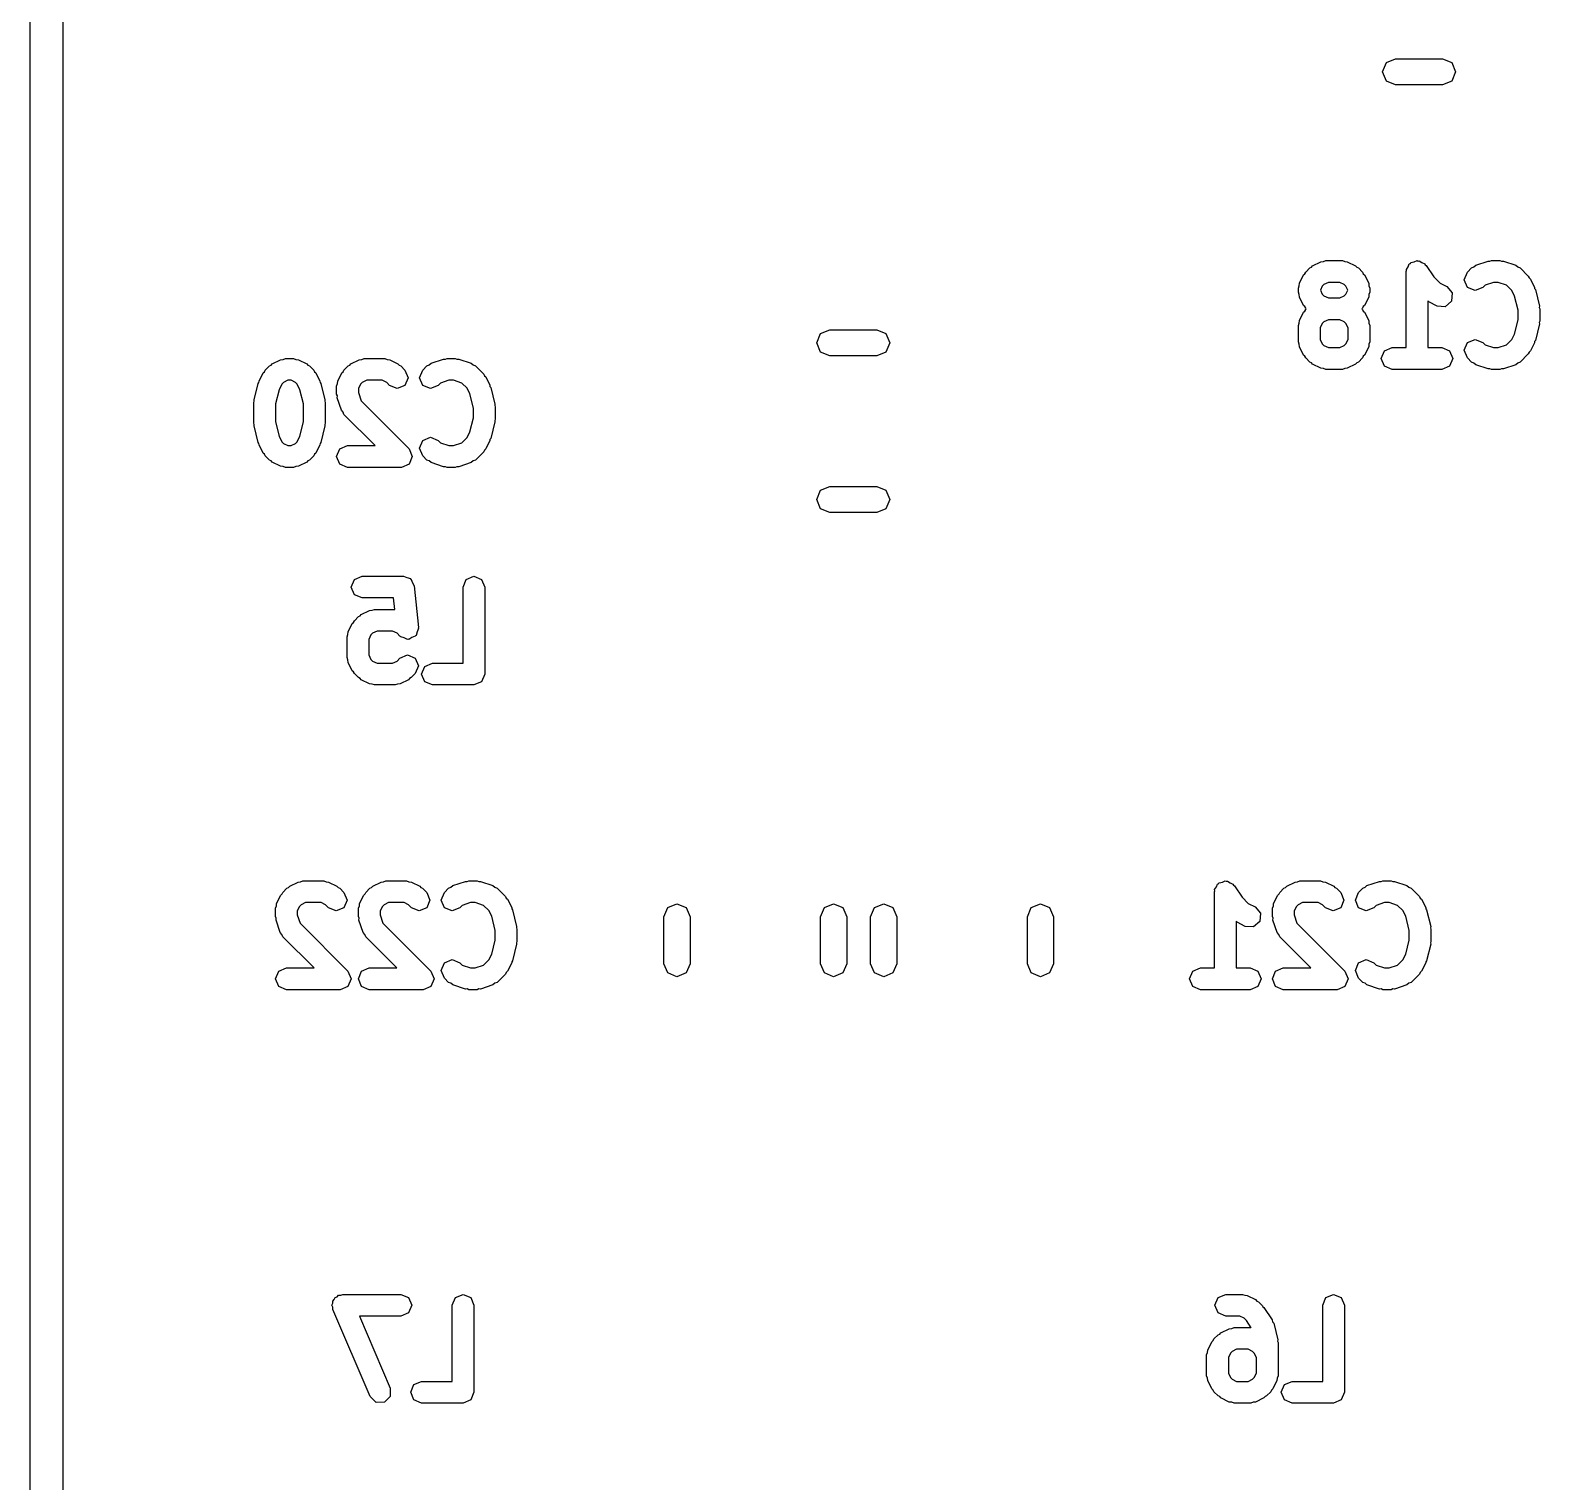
# Model space of a CAD drawing. Extents: x 88 to 118.1, y -74.2 to -40.6.
# Drawn here: x 87.97 to 94.9, y -57.19 to -50.52 of the extents above; entities that cross this region are included whole.
import ezdxf

# ---------------------------------------------------------------- set-up
doc = ezdxf.new("R2010")
doc.units = 0
doc.layers.add('BLACK', color=7, linetype='CONTINUOUS')

msp = doc.modelspace()

# ---------------------------------------------------------------- linework, layer by layer
at = {"layer": 'BLACK', "linetype": 'CONTINUOUS'}
for p, q in [((87.968, -72.1172), (87.968, -46.1172)), ((88.118, -46.164038), (88.118, -72.070361)), ((94.182164, -50.71), (94.199738, -50.667574)), ((94.199738, -50.667574), (94.242164, -50.65)), ((94.242164, -50.65), (94.457836, -50.65)), ((94.457836, -50.65), (94.500262, -50.667574)), ((94.500262, -50.667574), (94.517836, -50.71)), ((94.199738, -50.752426), (94.182164, -50.71)), ((94.242164, -50.77), (94.199738, -50.752426)), ((94.457836, -50.77), (94.242164, -50.77)), ((94.500262, -50.752426), (94.457836, -50.77)), ((94.517836, -50.71), (94.500262, -50.752426)), ((93.847978, -51.610939), (93.85558, -51.60779)), ((93.85558, -51.60779), (93.860972, -51.601574)), ((93.860972, -51.601574), (93.899067, -51.582526)), ((93.899067, -51.582526), (93.910675, -51.5817)), ((93.910675, -51.5817), (93.921428, -51.577247)), ((93.921428, -51.577247), (93.997619, -51.577247)), ((93.997619, -51.577247), (94.008371, -51.5817)), ((94.008371, -51.5817), (94.01998, -51.582526)), ((94.01998, -51.582526), (94.058075, -51.601574)), ((94.058075, -51.601574), (94.063466, -51.60779)), ((94.063466, -51.60779), (94.071069, -51.61094)), ((94.291446, -51.617442), (94.299547, -51.605344)), ((94.299547, -51.605344), (94.30512, -51.591892)), ((94.30512, -51.591892), (94.309875, -51.589922)), ((94.309875, -51.589922), (94.31274, -51.585645)), ((94.31274, -51.585645), (94.327022, -51.582819)), ((94.327022, -51.582819), (94.340475, -51.577247)), ((94.340475, -51.577247), (94.34523, -51.579216)), ((94.34523, -51.579216), (94.35028, -51.578218)), ((94.35028, -51.578218), (94.362377, -51.586319)), ((94.362377, -51.586319), (94.37583, -51.591892)), ((94.37583, -51.591892), (94.377799, -51.596647)), ((94.377799, -51.596647), (94.382077, -51.599512)), ((94.382077, -51.599512), (94.417426, -51.652535)), ((94.590835, -51.610939), (94.601586, -51.606486)), ((94.601586, -51.606486), (94.610378, -51.598861)), ((94.610378, -51.598861), (94.66752, -51.579813)), ((94.66752, -51.579813), (94.675728, -51.580396)), ((94.675728, -51.580396), (94.683332, -51.577247)), ((94.683332, -51.577247), (94.721428, -51.577247)), ((94.721428, -51.577247), (94.729031, -51.580396)), ((94.729031, -51.580396), (94.73724, -51.579813)), ((94.73724, -51.579813), (94.794383, -51.598861)), ((94.794383, -51.598861), (94.803174, -51.606486)), ((94.803174, -51.606486), (94.813926, -51.61094)), ((93.800516, -51.681078), (93.819563, -51.642982)), ((93.819563, -51.642982), (93.825781, -51.637588)), ((93.825781, -51.637588), (93.828931, -51.629986)), ((93.828931, -51.629986), (93.847978, -51.610939)), ((93.933231, -51.677247), (93.912949, -51.687388)), ((93.985816, -51.677247), (93.933231, -51.677247)), ((94.006096, -51.687387), (93.985816, -51.677247)), ((94.071069, -51.61094), (94.090117, -51.629987)), ((94.090117, -51.629987), (94.093266, -51.63759)), ((94.093266, -51.63759), (94.099482, -51.642981)), ((94.099482, -51.642981), (94.118531, -51.681078)), ((94.290475, -51.627247), (94.292444, -51.622491)), ((94.290475, -51.977247), (94.290475, -51.627247)), ((94.292444, -51.622491), (94.291446, -51.617442)), ((94.417426, -51.652535), (94.446284, -51.681393)), ((94.557142, -51.665341), (94.571788, -51.629986)), ((94.571786, -51.700696), (94.557142, -51.665341)), ((94.571788, -51.629986), (94.590835, -51.610939)), ((94.691446, -51.677247), (94.653197, -51.689997)), ((94.713314, -51.677247), (94.691446, -51.677247)), ((94.751562, -51.689996), (94.713314, -51.677247)), ((94.813926, -51.61094), (94.852021, -51.649034)), ((94.852021, -51.649034), (94.85517, -51.656637)), ((94.85517, -51.656637), (94.861388, -51.66203)), ((94.861388, -51.66203), (94.880434, -51.700125)), ((93.795238, -51.703438), (93.799691, -51.692686)), ((93.795238, -51.722485), (93.795238, -51.703438)), ((93.799691, -51.733235), (93.795238, -51.722485)), ((93.799691, -51.692686), (93.800516, -51.681078)), ((93.800516, -51.744845), (93.799691, -51.733235)), ((93.819563, -51.78294), (93.800516, -51.744845)), ((93.905379, -51.694958), (93.896377, -51.712961)), ((93.896377, -51.712961), (93.905377, -51.730962)), ((93.905377, -51.730962), (93.91295, -51.738535)), ((93.912949, -51.687388), (93.905379, -51.694958)), ((93.91295, -51.738535), (93.933231, -51.748676)), ((93.985816, -51.748676), (94.006096, -51.738535)), ((94.013668, -51.69496), (94.006096, -51.687387)), ((94.006096, -51.738535), (94.013667, -51.730963)), ((94.013667, -51.730963), (94.022669, -51.712961)), ((94.022669, -51.712961), (94.013668, -51.69496)), ((94.11853, -51.744846), (94.099482, -51.782941)), ((94.119355, -51.733237), (94.11853, -51.744846)), ((94.118531, -51.681078), (94.119355, -51.692687)), ((94.119355, -51.692687), (94.123809, -51.703438)), ((94.123809, -51.722485), (94.119355, -51.733237)), ((94.123809, -51.703438), (94.123809, -51.722485)), ((94.446284, -51.681393), (94.477122, -51.696812)), ((94.477122, -51.696812), (94.502195, -51.725722)), ((94.502195, -51.725722), (94.499482, -51.763894)), ((94.607141, -51.715342), (94.571786, -51.700696)), ((94.642496, -51.700698), (94.607141, -51.715342)), ((94.653197, -51.689997), (94.642496, -51.700698)), ((94.775572, -51.714007), (94.751562, -51.689996)), ((94.788537, -51.739937), (94.775572, -51.714007)), ((94.804761, -51.804831), (94.788537, -51.739937)), ((94.880434, -51.700125), (94.880836, -51.705791)), ((94.880836, -51.705791), (94.88422, -51.710358)), ((94.88422, -51.710358), (94.903268, -51.786549)), ((93.800516, -51.852506), (93.819563, -51.814411)), ((93.82578, -51.788332), (93.819563, -51.78294)), ((93.819563, -51.814411), (93.82578, -51.809018)), ((93.82893, -51.795935), (93.82578, -51.788332)), ((93.82578, -51.809018), (93.82893, -51.801416)), ((93.83167, -51.798675), (93.82893, -51.795935)), ((93.82893, -51.801416), (93.83167, -51.798675)), ((93.933231, -51.748676), (93.985816, -51.748676)), ((94.090117, -51.795935), (94.087376, -51.798675)), ((94.087376, -51.798675), (94.090117, -51.801416)), ((94.093265, -51.788332), (94.090117, -51.795935)), ((94.090117, -51.801416), (94.093265, -51.809018)), ((94.099482, -51.782941), (94.093265, -51.788332)), ((94.093265, -51.809018), (94.099482, -51.81441)), ((94.099482, -51.81441), (94.11853, -51.852505)), ((94.394305, -51.767206), (94.390475, -51.762789)), ((94.390475, -51.762789), (94.390475, -51.977247)), ((94.4324, -51.786254), (94.394305, -51.767206)), ((94.470572, -51.788967), (94.4324, -51.786254)), ((94.499482, -51.763894), (94.470572, -51.788967)), ((94.804761, -51.849663), (94.804761, -51.804831)), ((94.903268, -51.786549), (94.902334, -51.792819)), ((94.902334, -51.792819), (94.904761, -51.798676)), ((94.904761, -51.798676), (94.904761, -51.855819)), ((93.795238, -51.874866), (93.799691, -51.864115)), ((93.795238, -51.951057), (93.795238, -51.874866)), ((93.799691, -51.864115), (93.800516, -51.852506)), ((93.905377, -51.866388), (93.895238, -51.886669)), ((93.895238, -51.886669), (93.895238, -51.939253)), ((93.912948, -51.858817), (93.905377, -51.866388)), ((93.933232, -51.848676), (93.912948, -51.858817)), ((93.985816, -51.848676), (93.933232, -51.848676)), ((94.006095, -51.858815), (93.985816, -51.848676)), ((94.013667, -51.866387), (94.006095, -51.858815)), ((94.023809, -51.886669), (94.013667, -51.866387)), ((94.023809, -51.939253), (94.023809, -51.886669)), ((94.11853, -51.852505), (94.119355, -51.864113)), ((94.119355, -51.864113), (94.123809, -51.874866)), ((94.123809, -51.874866), (94.123809, -51.951057)), ((94.788537, -51.914556), (94.804761, -51.849663)), ((94.903268, -51.867946), (94.88422, -51.944136)), ((94.904761, -51.855819), (94.902334, -51.861675)), ((94.902334, -51.861675), (94.903268, -51.867946)), ((91.582164, -51.955), (91.599738, -51.912574)), ((91.599738, -51.997426), (91.582164, -51.955)), ((91.599738, -51.912574), (91.642164, -51.895)), ((91.642164, -51.895), (91.857836, -51.895)), ((91.857836, -51.895), (91.900262, -51.912574)), ((91.900262, -51.912574), (91.917836, -51.955)), ((91.917836, -51.955), (91.900262, -51.997426)), ((93.799691, -51.961807), (93.795238, -51.951057)), ((93.895238, -51.939253), (93.905377, -51.959534)), ((94.013667, -51.959535), (94.023809, -51.939253)), ((94.123809, -51.951057), (94.119355, -51.961809)), ((94.557142, -51.989152), (94.571787, -51.953797)), ((94.571787, -51.953797), (94.607142, -51.939152)), ((94.607142, -51.939152), (94.642497, -51.953797)), ((94.642497, -51.953797), (94.653198, -51.964498)), ((94.75156, -51.964498), (94.775572, -51.940486)), ((94.775572, -51.940486), (94.788537, -51.914556)), ((94.880434, -51.954369), (94.861388, -51.992464)), ((94.880836, -51.948702), (94.880434, -51.954369)), ((94.88422, -51.944136), (94.880836, -51.948702)), ((91.642164, -52.015), (91.599738, -51.997426)), ((91.857836, -52.015), (91.642164, -52.015)), ((91.900262, -51.997426), (91.857836, -52.015)), ((93.800516, -51.973417), (93.799691, -51.961807)), ((93.819563, -52.011512), (93.800516, -51.973417)), ((93.82578, -52.016904), (93.819563, -52.011512)), ((93.82893, -52.024507), (93.82578, -52.016904)), ((93.847978, -52.043555), (93.82893, -52.024507)), ((93.905377, -51.959534), (93.912948, -51.967105)), ((93.912948, -51.967105), (93.933232, -51.977247)), ((93.933232, -51.977247), (93.985816, -51.977247)), ((93.985816, -51.977247), (94.006095, -51.967107)), ((94.006095, -51.967107), (94.013667, -51.959535)), ((94.090117, -52.024507), (94.07107, -52.043554)), ((94.093265, -52.016904), (94.090117, -52.024507)), ((94.099482, -52.011513), (94.093265, -52.016904)), ((94.11853, -51.973418), (94.099482, -52.011513)), ((94.119355, -51.961809), (94.11853, -51.973418)), ((94.17619, -52.027247), (94.190835, -51.991892)), ((94.190835, -51.991892), (94.22619, -51.977247)), ((94.22619, -51.977247), (94.290475, -51.977247)), ((94.390475, -51.977247), (94.454761, -51.977247)), ((94.454761, -51.977247), (94.490116, -51.991892)), ((94.490116, -51.991892), (94.504761, -52.027247)), ((94.571787, -52.024507), (94.557142, -51.989152)), ((94.590835, -52.043555), (94.571787, -52.024507)), ((94.653198, -51.964498), (94.691445, -51.977247)), ((94.691445, -51.977247), (94.713315, -51.977247)), ((94.713315, -51.977247), (94.75156, -51.964498)), ((94.852022, -52.005459), (94.813927, -52.043555)), ((94.85517, -51.997856), (94.852022, -52.005459)), ((94.861388, -51.992464), (94.85517, -51.997856)), ((89.019564, -52.131077), (89.038612, -52.092981)), ((89.038612, -52.092981), (89.044828, -52.087589)), ((89.044828, -52.087589), (89.047978, -52.079987)), ((89.047978, -52.079987), (89.067025, -52.060939)), ((89.067025, -52.060939), (89.074628, -52.057789)), ((89.074628, -52.057789), (89.080019, -52.051574)), ((89.080019, -52.051574), (89.118116, -52.032525)), ((89.118116, -52.032525), (89.129725, -52.0317)), ((89.129725, -52.0317), (89.140476, -52.027247)), ((89.140476, -52.027247), (89.178571, -52.027247)), ((89.178571, -52.027247), (89.189323, -52.0317)), ((89.189323, -52.0317), (89.200932, -52.032526)), ((89.200932, -52.032526), (89.239027, -52.051574)), ((89.239027, -52.051574), (89.244418, -52.05779)), ((89.244418, -52.05779), (89.25202, -52.060939)), ((89.25202, -52.060939), (89.271068, -52.079986)), ((89.271068, -52.079986), (89.274217, -52.087588)), ((89.274217, -52.087588), (89.280436, -52.092982)), ((89.280436, -52.092982), (89.299483, -52.131078)), ((89.381468, -52.131078), (89.400515, -52.092982)), ((89.400515, -52.092982), (89.406733, -52.087588)), ((89.406733, -52.087588), (89.409883, -52.079986)), ((89.409883, -52.079986), (89.42893, -52.060939)), ((89.42893, -52.060939), (89.436532, -52.05779)), ((89.436532, -52.05779), (89.441924, -52.051574)), ((89.441924, -52.051574), (89.480019, -52.032526)), ((89.480019, -52.032526), (89.491627, -52.0317)), ((89.491627, -52.0317), (89.50238, -52.027247)), ((89.50238, -52.027247), (89.597618, -52.027247)), ((89.597618, -52.027247), (89.60837, -52.0317)), ((89.60837, -52.0317), (89.619979, -52.032526)), ((89.619979, -52.032526), (89.658074, -52.051574)), ((89.658074, -52.051574), (89.663465, -52.05779)), ((89.663465, -52.05779), (89.671067, -52.060939)), ((89.671067, -52.060939), (89.690115, -52.079986)), ((89.690115, -52.079986), (89.70476, -52.115341)), ((89.757142, -52.115341), (89.771788, -52.079986)), ((89.771788, -52.079986), (89.790835, -52.060939)), ((89.790835, -52.060939), (89.801586, -52.056486)), ((89.801586, -52.056486), (89.810378, -52.048861)), ((89.810378, -52.048861), (89.86752, -52.029813)), ((89.86752, -52.029813), (89.875728, -52.030396)), ((89.875728, -52.030396), (89.883332, -52.027247)), ((89.883332, -52.027247), (89.921428, -52.027247)), ((89.921428, -52.027247), (89.929031, -52.030396)), ((89.929031, -52.030396), (89.93724, -52.029813)), ((89.93724, -52.029813), (89.994383, -52.048861)), ((89.994383, -52.048861), (90.003174, -52.056486)), ((90.003174, -52.056486), (90.013926, -52.06094)), ((90.013926, -52.06094), (90.052021, -52.099034)), ((93.85558, -52.046703), (93.847978, -52.043555)), ((93.860973, -52.052922), (93.85558, -52.046703)), ((93.899068, -52.071968), (93.860973, -52.052922)), ((93.910674, -52.072792), (93.899068, -52.071968)), ((93.921428, -52.077247), (93.910674, -52.072792)), ((93.997619, -52.077247), (93.921428, -52.077247)), ((94.008369, -52.072793), (93.997619, -52.077247)), ((94.019979, -52.071969), (94.008369, -52.072793)), ((94.058074, -52.052922), (94.019979, -52.071969)), ((94.063467, -52.046703), (94.058074, -52.052922)), ((94.07107, -52.043554), (94.063467, -52.046703)), ((94.190835, -52.062602), (94.17619, -52.027247)), ((94.22619, -52.077247), (94.190835, -52.062602)), ((94.340475, -52.077247), (94.22619, -52.077247)), ((94.454761, -52.077247), (94.340475, -52.077247)), ((94.490116, -52.062602), (94.454761, -52.077247)), ((94.504761, -52.027247), (94.490116, -52.062602)), ((94.601586, -52.048008), (94.590835, -52.043555)), ((94.610379, -52.055634), (94.601586, -52.048008)), ((94.667521, -52.074681), (94.610379, -52.055634)), ((94.675729, -52.074097), (94.667521, -52.074681)), ((94.683332, -52.077247), (94.675729, -52.074097)), ((94.721428, -52.077247), (94.683332, -52.077247)), ((94.72903, -52.074097), (94.721428, -52.077247)), ((94.737239, -52.074681), (94.72903, -52.074097)), ((94.794382, -52.055634), (94.737239, -52.074681)), ((94.803173, -52.048009), (94.794382, -52.055634)), ((94.813927, -52.043555), (94.803173, -52.048009)), ((88.996731, -52.217502), (89.015778, -52.141311)), ((89.015778, -52.141311), (89.019161, -52.136745)), ((89.019161, -52.136745), (89.019564, -52.131077)), ((89.124426, -52.144958), (89.11146, -52.17089)), ((89.131998, -52.137387), (89.124426, -52.144958)), ((89.152279, -52.127247), (89.131998, -52.137387)), ((89.166768, -52.127247), (89.152279, -52.127247)), ((89.187048, -52.137387), (89.166768, -52.127247)), ((89.19462, -52.144959), (89.187048, -52.137387)), ((89.207585, -52.17089), (89.19462, -52.144959)), ((89.299483, -52.131078), (89.299885, -52.136746)), ((89.299885, -52.136746), (89.303268, -52.141311)), ((89.303268, -52.141311), (89.322316, -52.217501)), ((89.37619, -52.153438), (89.380643, -52.142686)), ((89.37619, -52.191533), (89.37619, -52.153438)), ((89.380643, -52.142686), (89.381468, -52.131078)), ((89.486331, -52.144958), (89.47619, -52.165241)), ((89.493901, -52.137388), (89.486331, -52.144958)), ((89.514183, -52.127247), (89.493901, -52.137388)), ((89.585815, -52.127247), (89.514183, -52.127247)), ((89.606095, -52.137387), (89.585815, -52.127247)), ((89.619406, -52.150698), (89.606095, -52.137387)), ((89.654762, -52.165341), (89.619406, -52.150698)), ((89.690117, -52.150696), (89.654762, -52.165341)), ((89.70476, -52.115341), (89.690117, -52.150696)), ((89.771786, -52.150696), (89.757142, -52.115341)), ((89.807141, -52.165342), (89.771786, -52.150696)), ((89.842496, -52.150698), (89.807141, -52.165342)), ((89.853197, -52.139997), (89.842496, -52.150698)), ((89.891446, -52.127247), (89.853197, -52.139997)), ((89.913314, -52.127247), (89.891446, -52.127247)), ((89.951562, -52.139996), (89.913314, -52.127247)), ((89.975572, -52.164007), (89.951562, -52.139996)), ((89.988537, -52.189937), (89.975572, -52.164007)), ((90.052021, -52.099034), (90.05517, -52.106637)), ((90.05517, -52.106637), (90.061388, -52.11203)), ((90.061388, -52.11203), (90.080434, -52.150125)), ((90.080434, -52.150125), (90.080836, -52.155791)), ((90.080836, -52.155791), (90.08422, -52.160358)), ((90.08422, -52.160358), (90.103268, -52.236549)), ((88.995238, -52.229628), (88.997664, -52.223771)), ((88.995238, -52.324866), (88.995238, -52.229628)), ((88.997664, -52.223771), (88.996731, -52.217502)), ((89.11146, -52.17089), (89.095238, -52.235781)), ((89.223809, -52.235783), (89.207585, -52.17089)), ((89.322316, -52.217501), (89.321382, -52.223771)), ((89.321382, -52.223771), (89.323809, -52.229628)), ((89.323809, -52.229628), (89.323809, -52.324866)), ((89.379339, -52.199135), (89.37619, -52.191533)), ((89.378756, -52.207344), (89.379339, -52.199135)), ((89.397803, -52.264487), (89.378756, -52.207344)), ((89.47619, -52.165241), (89.47619, -52.18342)), ((89.47619, -52.18342), (89.488938, -52.221667)), ((89.488938, -52.221667), (89.709164, -52.441892)), ((90.004761, -52.254831), (89.988537, -52.189937)), ((89.095238, -52.235781), (89.095238, -52.318712)), ((89.223809, -52.31871), (89.223809, -52.235783)), ((89.405428, -52.273279), (89.397803, -52.264487)), ((89.409882, -52.284031), (89.405428, -52.273279)), ((89.553099, -52.427247), (89.409882, -52.284031)), ((89.988537, -52.364556), (90.004761, -52.299663)), ((90.004761, -52.299663), (90.004761, -52.254831)), ((90.103268, -52.236549), (90.102334, -52.242819)), ((90.102334, -52.242819), (90.104761, -52.248676)), ((90.104761, -52.248676), (90.104761, -52.305819)), ((88.997664, -52.330722), (88.995238, -52.324866)), ((88.996731, -52.336992), (88.997664, -52.330722)), ((89.015778, -52.413184), (88.996731, -52.336992)), ((89.095238, -52.318712), (89.11146, -52.383604)), ((89.207585, -52.383604), (89.223809, -52.31871)), ((89.322316, -52.336993), (89.303268, -52.413184)), ((89.323809, -52.324866), (89.321382, -52.330722)), ((89.321382, -52.330722), (89.322316, -52.336993)), ((89.975572, -52.390486), (89.988537, -52.364556)), ((90.103268, -52.317946), (90.08422, -52.394136)), ((90.104761, -52.305819), (90.102334, -52.311675)), ((90.102334, -52.311675), (90.103268, -52.317946)), ((89.019161, -52.417749), (89.015778, -52.413184)), ((89.019564, -52.423418), (89.019161, -52.417749)), ((89.038612, -52.461513), (89.019564, -52.423418)), ((89.11146, -52.383604), (89.124425, -52.409534)), ((89.124425, -52.409534), (89.131997, -52.417106)), ((89.131997, -52.417106), (89.152279, -52.427247)), ((89.152279, -52.427247), (89.166768, -52.427247)), ((89.166768, -52.427247), (89.187048, -52.417107)), ((89.187048, -52.417107), (89.194619, -52.409536)), ((89.194619, -52.409536), (89.207585, -52.383604)), ((89.299482, -52.423417), (89.280436, -52.461512)), ((89.299884, -52.41775), (89.299482, -52.423417)), ((89.303268, -52.413184), (89.299884, -52.41775)), ((89.37619, -52.477247), (89.390835, -52.441892)), ((89.390835, -52.441892), (89.42619, -52.427247)), ((89.42619, -52.427247), (89.553099, -52.427247)), ((89.709164, -52.441892), (89.723809, -52.477247)), ((89.757142, -52.439152), (89.771787, -52.403797)), ((89.771787, -52.474507), (89.757142, -52.439152)), ((89.771787, -52.403797), (89.807142, -52.389152)), ((89.807142, -52.389152), (89.842497, -52.403797)), ((89.842497, -52.403797), (89.853198, -52.414498)), ((89.853198, -52.414498), (89.891445, -52.427247)), ((89.891445, -52.427247), (89.913315, -52.427247)), ((89.913315, -52.427247), (89.95156, -52.414498)), ((89.95156, -52.414498), (89.975572, -52.390486)), ((90.080434, -52.404369), (90.061388, -52.442464)), ((90.080836, -52.398702), (90.080434, -52.404369)), ((90.08422, -52.394136), (90.080836, -52.398702)), ((89.044828, -52.466904), (89.038612, -52.461513)), ((89.047977, -52.474506), (89.044828, -52.466904)), ((89.067024, -52.493554), (89.047977, -52.474506)), ((89.074626, -52.496703), (89.067024, -52.493554)), ((89.08002, -52.502922), (89.074626, -52.496703)), ((89.118116, -52.521969), (89.08002, -52.502922)), ((89.239026, -52.502922), (89.200931, -52.521969)), ((89.244418, -52.496704), (89.239026, -52.502922)), ((89.252021, -52.493555), (89.244418, -52.496704)), ((89.271069, -52.474507), (89.252021, -52.493555)), ((89.274217, -52.466904), (89.271069, -52.474507)), ((89.280436, -52.461512), (89.274217, -52.466904)), ((89.390835, -52.512602), (89.37619, -52.477247)), ((89.723809, -52.477247), (89.709164, -52.512602)), ((89.790835, -52.493555), (89.771787, -52.474507)), ((89.801586, -52.498008), (89.790835, -52.493555)), ((89.810379, -52.505634), (89.801586, -52.498008)), ((89.867521, -52.524681), (89.810379, -52.505634)), ((89.994382, -52.505634), (89.937239, -52.524681)), ((90.003173, -52.498009), (89.994382, -52.505634)), ((90.013927, -52.493555), (90.003173, -52.498009)), ((90.052022, -52.455459), (90.013927, -52.493555)), ((90.05517, -52.447856), (90.052022, -52.455459)), ((90.061388, -52.442464), (90.05517, -52.447856)), ((89.129724, -52.522793), (89.118116, -52.521969)), ((89.140476, -52.527247), (89.129724, -52.522793)), ((89.178571, -52.527247), (89.140476, -52.527247)), ((89.189321, -52.522793), (89.178571, -52.527247)), ((89.200931, -52.521969), (89.189321, -52.522793)), ((89.42619, -52.527247), (89.390835, -52.512602)), ((89.673809, -52.527247), (89.42619, -52.527247)), ((89.709164, -52.512602), (89.673809, -52.527247)), ((89.875729, -52.524097), (89.867521, -52.524681)), ((89.883332, -52.527247), (89.875729, -52.524097)), ((89.921428, -52.527247), (89.883332, -52.527247)), ((89.92903, -52.524097), (89.921428, -52.527247)), ((89.937239, -52.524681), (89.92903, -52.524097)), ((91.582164, -52.675), (91.599738, -52.632574)), ((91.599738, -52.632574), (91.642164, -52.615)), ((91.642164, -52.615), (91.857836, -52.615)), ((91.857836, -52.615), (91.900262, -52.632574)), ((91.900262, -52.632574), (91.917836, -52.675)), ((91.599738, -52.717426), (91.582164, -52.675)), ((91.642164, -52.735), (91.599738, -52.717426)), ((91.900262, -52.717426), (91.857836, -52.735)), ((91.917836, -52.675), (91.900262, -52.717426)), ((91.857836, -52.735), (91.642164, -52.735)), ((89.442856, -53.077247), (89.457501, -53.041892)), ((89.457501, -53.041892), (89.492856, -53.027247)), ((89.492856, -53.027247), (89.683332, -53.027247)), ((89.683332, -53.027247), (89.698877, -53.033686)), ((89.698877, -53.033686), (89.714994, -53.038549)), ((89.714994, -53.038549), (89.716244, -53.04088)), ((89.716244, -53.04088), (89.718687, -53.041892)), ((89.718687, -53.041892), (89.725126, -53.057437)), ((89.725126, -53.057437), (89.733084, -53.072272)), ((89.957142, -53.077247), (89.971787, -53.041892)), ((89.971787, -53.041892), (90.007142, -53.027247)), ((90.007142, -53.027247), (90.042497, -53.041892)), ((90.042497, -53.041892), (90.057142, -53.077247)), ((89.457501, -53.112602), (89.442856, -53.077247)), ((89.492856, -53.127247), (89.457501, -53.112602)), ((89.638083, -53.127247), (89.492856, -53.127247)), ((89.643321, -53.179628), (89.638083, -53.127247)), ((89.733084, -53.072272), (89.752132, -53.262748)), ((89.957142, -53.427247), (89.957142, -53.077247)), ((90.057142, -53.077247), (90.057142, -53.477247)), ((89.484151, -53.210171), (89.489543, -53.203955)), ((89.489543, -53.203955), (89.527638, -53.184907)), ((89.527638, -53.184907), (89.539246, -53.184081)), ((89.539246, -53.184081), (89.549999, -53.179628)), ((89.549999, -53.179628), (89.643321, -53.179628)), ((89.429087, -53.283459), (89.448134, -53.245363)), ((89.448134, -53.245363), (89.454352, -53.239969)), ((89.454352, -53.239969), (89.457502, -53.232367)), ((89.457502, -53.232367), (89.476549, -53.21332)), ((89.476549, -53.21332), (89.484151, -53.210171)), ((89.752379, -53.267722), (89.745941, -53.283265)), ((89.752132, -53.262748), (89.751367, -53.26528)), ((89.751367, -53.26528), (89.752379, -53.267722)), ((89.423809, -53.305819), (89.428262, -53.295067)), ((89.423809, -53.401057), (89.423809, -53.305819)), ((89.428262, -53.295067), (89.429087, -53.283459)), ((89.53395, -53.297339), (89.523809, -53.317622)), ((89.523809, -53.317622), (89.523809, -53.389253)), ((89.54152, -53.289769), (89.53395, -53.297339)), ((89.561802, -53.279628), (89.54152, -53.289769)), ((89.633434, -53.279628), (89.561802, -53.279628)), ((89.653714, -53.289768), (89.633434, -53.279628)), ((89.667025, -53.303079), (89.653714, -53.289768)), ((89.669468, -53.30409), (89.667025, -53.303079)), ((89.670718, -53.306421), (89.669468, -53.30409)), ((89.686837, -53.311284), (89.670718, -53.306421)), ((89.702381, -53.317722), (89.686837, -53.311284)), ((89.704822, -53.31671), (89.702381, -53.317722)), ((89.707355, -53.317475), (89.704822, -53.31671)), ((89.72219, -53.309516), (89.707355, -53.317475)), ((89.737736, -53.303077), (89.72219, -53.309516)), ((89.738747, -53.300634), (89.737736, -53.303077)), ((89.741078, -53.299384), (89.738747, -53.300634)), ((89.745941, -53.283265), (89.741078, -53.299384)), ((89.428262, -53.411807), (89.423809, -53.401057)), ((89.429087, -53.423417), (89.428262, -53.411807)), ((89.523809, -53.389253), (89.533948, -53.409534)), ((89.533948, -53.409534), (89.541519, -53.417105)), ((89.653714, -53.417107), (89.667025, -53.403797)), ((89.667025, -53.403797), (89.70238, -53.389152)), ((89.70238, -53.389152), (89.737735, -53.403797)), ((89.737735, -53.403797), (89.75238, -53.439152)), ((89.448134, -53.461512), (89.429087, -53.423417)), ((89.454351, -53.466904), (89.448134, -53.461512)), ((89.457501, -53.474507), (89.454351, -53.466904)), ((89.476549, -53.493555), (89.457501, -53.474507)), ((89.541519, -53.417105), (89.561803, -53.427247)), ((89.561803, -53.427247), (89.633434, -53.427247)), ((89.633434, -53.427247), (89.653714, -53.417107)), ((89.737735, -53.474507), (89.718687, -53.493555)), ((89.75238, -53.439152), (89.737735, -53.474507)), ((89.766666, -53.477247), (89.781311, -53.441892)), ((89.781311, -53.512602), (89.766666, -53.477247)), ((89.781311, -53.441892), (89.816666, -53.427247)), ((89.816666, -53.427247), (89.957142, -53.427247)), ((90.057142, -53.477247), (90.042497, -53.512602)), ((89.484151, -53.496703), (89.476549, -53.493555)), ((89.489544, -53.502922), (89.484151, -53.496703)), ((89.527639, -53.521968), (89.489544, -53.502922)), ((89.539245, -53.522792), (89.527639, -53.521968)), ((89.549999, -53.527247), (89.539245, -53.522792)), ((89.645237, -53.527247), (89.549999, -53.527247)), ((89.655987, -53.522793), (89.645237, -53.527247)), ((89.667597, -53.521969), (89.655987, -53.522793)), ((89.705692, -53.502922), (89.667597, -53.521969)), ((89.711084, -53.496704), (89.705692, -53.502922)), ((89.718687, -53.493555), (89.711084, -53.496704)), ((89.816666, -53.527247), (89.781311, -53.512602)), ((90.007142, -53.527247), (89.816666, -53.527247)), ((90.042497, -53.512602), (90.007142, -53.527247)), ((89.15558, -54.45779), (89.160972, -54.451574)), ((89.160972, -54.451574), (89.199067, -54.432526)), ((89.199067, -54.432526), (89.210675, -54.4317)), ((89.210675, -54.4317), (89.221428, -54.427247)), ((89.221428, -54.427247), (89.316666, -54.427247)), ((89.316666, -54.427247), (89.327418, -54.4317)), ((89.327418, -54.4317), (89.339027, -54.432526)), ((89.339027, -54.432526), (89.377122, -54.451574)), ((89.377122, -54.451574), (89.382513, -54.45779)), ((89.536532, -54.45779), (89.541924, -54.451574)), ((89.541924, -54.451574), (89.580019, -54.432526)), ((89.580019, -54.432526), (89.591627, -54.4317)), ((89.591627, -54.4317), (89.60238, -54.427247)), ((89.60238, -54.427247), (89.697618, -54.427247)), ((89.697618, -54.427247), (89.70837, -54.4317)), ((89.70837, -54.4317), (89.719979, -54.432526)), ((89.719979, -54.432526), (89.758074, -54.451574)), ((89.758074, -54.451574), (89.763465, -54.45779)), ((89.901586, -54.456486), (89.910378, -54.448861)), ((89.910378, -54.448861), (89.96752, -54.429813)), ((89.96752, -54.429813), (89.975728, -54.430396)), ((89.975728, -54.430396), (89.983332, -54.427247)), ((89.983332, -54.427247), (90.021428, -54.427247)), ((90.021428, -54.427247), (90.029031, -54.430396)), ((90.029031, -54.430396), (90.03724, -54.429813)), ((90.03724, -54.429813), (90.094383, -54.448861)), ((90.094383, -54.448861), (90.103174, -54.456486)), ((93.418595, -54.455344), (93.424168, -54.441892)), ((93.424168, -54.441892), (93.428923, -54.439922)), ((93.428923, -54.439922), (93.431788, -54.435645)), ((93.431788, -54.435645), (93.44607, -54.432819)), ((93.44607, -54.432819), (93.459523, -54.427247)), ((93.459523, -54.427247), (93.464278, -54.429216)), ((93.464278, -54.429216), (93.469328, -54.428218)), ((93.469328, -54.428218), (93.481425, -54.436319)), ((93.481425, -54.436319), (93.494878, -54.441892)), ((93.494878, -54.441892), (93.496847, -54.446647)), ((93.496847, -54.446647), (93.501125, -54.449512)), ((93.501125, -54.449512), (93.536474, -54.502535)), ((93.736532, -54.45779), (93.741924, -54.451574)), ((93.741924, -54.451574), (93.780019, -54.432526)), ((93.780019, -54.432526), (93.791627, -54.4317)), ((93.791627, -54.4317), (93.80238, -54.427247)), ((93.80238, -54.427247), (93.897618, -54.427247)), ((93.897618, -54.427247), (93.90837, -54.4317)), ((93.90837, -54.4317), (93.919979, -54.432526)), ((93.919979, -54.432526), (93.958074, -54.451574)), ((93.958074, -54.451574), (93.963465, -54.45779)), ((94.101586, -54.456486), (94.110378, -54.448861)), ((94.110378, -54.448861), (94.16752, -54.429813)), ((94.16752, -54.429813), (94.175728, -54.430396)), ((94.175728, -54.430396), (94.183332, -54.427247)), ((94.183332, -54.427247), (94.221428, -54.427247)), ((94.221428, -54.427247), (94.229031, -54.430396)), ((94.229031, -54.430396), (94.23724, -54.429813)), ((94.23724, -54.429813), (94.294383, -54.448861)), ((94.294383, -54.448861), (94.303174, -54.456486)), ((89.100516, -54.531078), (89.119563, -54.492982)), ((89.119563, -54.492982), (89.125781, -54.487588)), ((89.125781, -54.487588), (89.128931, -54.479986)), ((89.128931, -54.479986), (89.147978, -54.460939)), ((89.147978, -54.460939), (89.15558, -54.45779)), ((89.382513, -54.45779), (89.390115, -54.460939)), ((89.390115, -54.460939), (89.409163, -54.479986)), ((89.409163, -54.479986), (89.423808, -54.515341)), ((89.423808, -54.515341), (89.409165, -54.550696)), ((89.481468, -54.531078), (89.500515, -54.492982)), ((89.500515, -54.492982), (89.506733, -54.487588)), ((89.506733, -54.487588), (89.509883, -54.479986)), ((89.509883, -54.479986), (89.52893, -54.460939)), ((89.52893, -54.460939), (89.536532, -54.45779)), ((89.763465, -54.45779), (89.771067, -54.460939)), ((89.771067, -54.460939), (89.790115, -54.479986)), ((89.790115, -54.479986), (89.80476, -54.515341)), ((89.80476, -54.515341), (89.790117, -54.550696)), ((89.857142, -54.515341), (89.871788, -54.479986)), ((89.871786, -54.550696), (89.857142, -54.515341)), ((89.871788, -54.479986), (89.890835, -54.460939)), ((89.890835, -54.460939), (89.901586, -54.456486)), ((90.103174, -54.456486), (90.113926, -54.46094)), ((90.113926, -54.46094), (90.152021, -54.499034)), ((90.152021, -54.499034), (90.15517, -54.506637)), ((90.15517, -54.506637), (90.161388, -54.51203)), ((90.161388, -54.51203), (90.180434, -54.550125)), ((93.409523, -54.477247), (93.411492, -54.472491)), ((93.409523, -54.827247), (93.409523, -54.477247)), ((93.410494, -54.467442), (93.418595, -54.455344)), ((93.411492, -54.472491), (93.410494, -54.467442)), ((93.536474, -54.502535), (93.565332, -54.531393)), ((93.681468, -54.531078), (93.700515, -54.492982)), ((93.700515, -54.492982), (93.706733, -54.487588)), ((93.706733, -54.487588), (93.709883, -54.479986)), ((93.709883, -54.479986), (93.72893, -54.460939)), ((93.72893, -54.460939), (93.736532, -54.45779)), ((93.963465, -54.45779), (93.971067, -54.460939)), ((93.971067, -54.460939), (93.990115, -54.479986)), ((93.990115, -54.479986), (94.00476, -54.515341)), ((94.00476, -54.515341), (93.990117, -54.550696)), ((94.057142, -54.515341), (94.071788, -54.479986)), ((94.071786, -54.550696), (94.057142, -54.515341)), ((94.071788, -54.479986), (94.090835, -54.460939)), ((94.090835, -54.460939), (94.101586, -54.456486)), ((94.303174, -54.456486), (94.313926, -54.46094)), ((94.313926, -54.46094), (94.352021, -54.499034)), ((94.352021, -54.499034), (94.35517, -54.506637)), ((94.35517, -54.506637), (94.361388, -54.51203)), ((94.361388, -54.51203), (94.380434, -54.550125)), ((89.095238, -54.553438), (89.099691, -54.542686)), ((89.095238, -54.591533), (89.095238, -54.553438)), ((89.098387, -54.599135), (89.095238, -54.591533)), ((89.099691, -54.542686), (89.100516, -54.531078)), ((89.205379, -54.544958), (89.195238, -54.565241)), ((89.195238, -54.565241), (89.195238, -54.58342)), ((89.195238, -54.58342), (89.207986, -54.621667)), ((89.212949, -54.537388), (89.205379, -54.544958)), ((89.233231, -54.527247), (89.212949, -54.537388)), ((89.304863, -54.527247), (89.233231, -54.527247)), ((89.325143, -54.537387), (89.304863, -54.527247)), ((89.338454, -54.550698), (89.325143, -54.537387)), ((89.37381, -54.565341), (89.338454, -54.550698)), ((89.409165, -54.550696), (89.37381, -54.565341)), ((89.47619, -54.553438), (89.480643, -54.542686)), ((89.47619, -54.591533), (89.47619, -54.553438)), ((89.479339, -54.599135), (89.47619, -54.591533)), ((89.480643, -54.542686), (89.481468, -54.531078)), ((89.586331, -54.544958), (89.57619, -54.565241)), ((89.57619, -54.565241), (89.57619, -54.58342)), ((89.57619, -54.58342), (89.588938, -54.621667)), ((89.593901, -54.537388), (89.586331, -54.544958)), ((89.614183, -54.527247), (89.593901, -54.537388)), ((89.685815, -54.527247), (89.614183, -54.527247)), ((89.706095, -54.537387), (89.685815, -54.527247)), ((89.719406, -54.550698), (89.706095, -54.537387)), ((89.754762, -54.565341), (89.719406, -54.550698)), ((89.790117, -54.550696), (89.754762, -54.565341)), ((89.907141, -54.565342), (89.871786, -54.550696)), ((89.942496, -54.550698), (89.907141, -54.565342)), ((89.953197, -54.539997), (89.942496, -54.550698)), ((89.991446, -54.527247), (89.953197, -54.539997)), ((90.013314, -54.527247), (89.991446, -54.527247)), ((90.051562, -54.539996), (90.013314, -54.527247)), ((90.075572, -54.564007), (90.051562, -54.539996)), ((90.088537, -54.589937), (90.075572, -54.564007)), ((90.104761, -54.654831), (90.088537, -54.589937)), ((90.180434, -54.550125), (90.180836, -54.555791)), ((90.180836, -54.555791), (90.18422, -54.560358)), ((90.18422, -54.560358), (90.203268, -54.636549)), ((90.88, -54.592164), (90.897574, -54.549738)), ((90.88, -54.807836), (90.88, -54.592164)), ((90.897574, -54.549738), (90.94, -54.532164)), ((90.94, -54.532164), (90.982426, -54.549738)), ((90.982426, -54.549738), (91, -54.592164)), ((91, -54.592164), (91, -54.807836)), ((91.6, -54.592164), (91.617574, -54.549738)), ((91.6, -54.807836), (91.6, -54.592164)), ((91.617574, -54.549738), (91.66, -54.532164)), ((91.66, -54.532164), (91.702426, -54.549738)), ((91.702426, -54.549738), (91.72, -54.592164)), ((91.72, -54.592164), (91.72, -54.807836)), ((91.83, -54.592164), (91.847574, -54.549738)), ((91.83, -54.807836), (91.83, -54.592164)), ((91.847574, -54.549738), (91.89, -54.532164)), ((91.89, -54.532164), (91.932426, -54.549738)), ((91.932426, -54.549738), (91.95, -54.592164)), ((91.95, -54.592164), (91.95, -54.807836)), ((92.55, -54.592164), (92.567574, -54.549738)), ((92.55, -54.807836), (92.55, -54.592164)), ((92.567574, -54.549738), (92.61, -54.532164)), ((92.61, -54.532164), (92.652426, -54.549738)), ((92.652426, -54.549738), (92.67, -54.592164)), ((92.67, -54.592164), (92.67, -54.807836)), ((93.565332, -54.531393), (93.59617, -54.546812)), ((93.59617, -54.546812), (93.621243, -54.575722)), ((93.621243, -54.575722), (93.61853, -54.613894)), ((93.67619, -54.553438), (93.680643, -54.542686)), ((93.67619, -54.591533), (93.67619, -54.553438)), ((93.679339, -54.599135), (93.67619, -54.591533)), ((93.680643, -54.542686), (93.681468, -54.531078)), ((93.786331, -54.544958), (93.77619, -54.565241)), ((93.77619, -54.565241), (93.77619, -54.583419)), ((93.77619, -54.583419), (93.788938, -54.621667)), ((93.793901, -54.537388), (93.786331, -54.544958)), ((93.814183, -54.527247), (93.793901, -54.537388)), ((93.885815, -54.527247), (93.814183, -54.527247)), ((93.906095, -54.537387), (93.885815, -54.527247)), ((93.919406, -54.550698), (93.906095, -54.537387)), ((93.954762, -54.565341), (93.919406, -54.550698)), ((93.990117, -54.550696), (93.954762, -54.565341)), ((94.107141, -54.565342), (94.071786, -54.550696)), ((94.142496, -54.550698), (94.107141, -54.565342)), ((94.153197, -54.539997), (94.142496, -54.550698)), ((94.191446, -54.527247), (94.153197, -54.539997)), ((94.213314, -54.527247), (94.191446, -54.527247)), ((94.251562, -54.539996), (94.213314, -54.527247)), ((94.275572, -54.564007), (94.251562, -54.539996)), ((94.288537, -54.589937), (94.275572, -54.564007)), ((94.304761, -54.654831), (94.288537, -54.589937)), ((94.380434, -54.550125), (94.380836, -54.555791)), ((94.380836, -54.555791), (94.38422, -54.560358)), ((94.38422, -54.560358), (94.403268, -54.636549)), ((89.097804, -54.607344), (89.098387, -54.599135)), ((89.116851, -54.664487), (89.097804, -54.607344)), ((89.207986, -54.621667), (89.428212, -54.841892)), ((89.478756, -54.607344), (89.479339, -54.599135)), ((89.497803, -54.664487), (89.478756, -54.607344)), ((89.588938, -54.621667), (89.809164, -54.841892)), ((90.104761, -54.699663), (90.104761, -54.654831)), ((90.203268, -54.636549), (90.202334, -54.642819)), ((90.202334, -54.642819), (90.204761, -54.648676)), ((90.204761, -54.648676), (90.204761, -54.705819)), ((93.513353, -54.617206), (93.509523, -54.612789)), ((93.509523, -54.612789), (93.509523, -54.827247)), ((93.551448, -54.636254), (93.513353, -54.617206)), ((93.58962, -54.638967), (93.551448, -54.636254)), ((93.61853, -54.613894), (93.58962, -54.638967)), ((93.678756, -54.607344), (93.679339, -54.599135)), ((93.697803, -54.664487), (93.678756, -54.607344)), ((93.788938, -54.621667), (94.009164, -54.841892)), ((94.304761, -54.699663), (94.304761, -54.654831)), ((94.403268, -54.636549), (94.402334, -54.642819)), ((94.402334, -54.642819), (94.404761, -54.648676)), ((94.404761, -54.648676), (94.404761, -54.705819)), ((89.124476, -54.673279), (89.116851, -54.664487)), ((89.12893, -54.684031), (89.124476, -54.673279)), ((89.272147, -54.827247), (89.12893, -54.684031)), ((89.505428, -54.673279), (89.497803, -54.664487)), ((89.509882, -54.684031), (89.505428, -54.673279)), ((89.653099, -54.827247), (89.509882, -54.684031)), ((90.088537, -54.764556), (90.104761, -54.699663)), ((90.203268, -54.717946), (90.18422, -54.794136)), ((90.204761, -54.705819), (90.202334, -54.711675)), ((90.202334, -54.711675), (90.203268, -54.717946)), ((93.705428, -54.673279), (93.697803, -54.664487)), ((93.709882, -54.684031), (93.705428, -54.673279)), ((93.853099, -54.827247), (93.709882, -54.684031)), ((94.288537, -54.764556), (94.304761, -54.699663)), ((94.403268, -54.717946), (94.38422, -54.794136)), ((94.404761, -54.705819), (94.402334, -54.711675)), ((94.402334, -54.711675), (94.403268, -54.717946)), ((89.871787, -54.803797), (89.907142, -54.789152)), ((89.907142, -54.789152), (89.942497, -54.803797)), ((90.05156, -54.814498), (90.075572, -54.790486)), ((90.075572, -54.790486), (90.088537, -54.764556)), ((90.180836, -54.798702), (90.180434, -54.804369)), ((90.18422, -54.794136), (90.180836, -54.798702)), ((94.071787, -54.803797), (94.107142, -54.789152)), ((94.107142, -54.789152), (94.142497, -54.803797)), ((94.25156, -54.814498), (94.275572, -54.790486)), ((94.275572, -54.790486), (94.288537, -54.764556)), ((94.380836, -54.798702), (94.380434, -54.804369)), ((94.38422, -54.794136), (94.380836, -54.798702)), ((89.095238, -54.877247), (89.109883, -54.841892)), ((89.109883, -54.841892), (89.145238, -54.827247)), ((89.145238, -54.827247), (89.272147, -54.827247)), ((89.428212, -54.841892), (89.442857, -54.877247)), ((89.47619, -54.877247), (89.490835, -54.841892)), ((89.490835, -54.841892), (89.52619, -54.827247)), ((89.52619, -54.827247), (89.653099, -54.827247)), ((89.809164, -54.841892), (89.823809, -54.877247)), ((89.857142, -54.839152), (89.871787, -54.803797)), ((89.871787, -54.874507), (89.857142, -54.839152)), ((89.942497, -54.803797), (89.953198, -54.814498)), ((89.953198, -54.814498), (89.991445, -54.827247)), ((89.991445, -54.827247), (90.013315, -54.827247)), ((90.013315, -54.827247), (90.05156, -54.814498)), ((90.152022, -54.855459), (90.113927, -54.893555)), ((90.15517, -54.847856), (90.152022, -54.855459)), ((90.161388, -54.842464), (90.15517, -54.847856)), ((90.180434, -54.804369), (90.161388, -54.842464)), ((90.897574, -54.850262), (90.88, -54.807836)), ((90.94, -54.867836), (90.897574, -54.850262)), ((90.982426, -54.850262), (90.94, -54.867836)), ((91, -54.807836), (90.982426, -54.850262)), ((91.617574, -54.850262), (91.6, -54.807836)), ((91.66, -54.867836), (91.617574, -54.850262)), ((91.702426, -54.850262), (91.66, -54.867836)), ((91.72, -54.807836), (91.702426, -54.850262)), ((91.847574, -54.850262), (91.83, -54.807836)), ((91.89, -54.867836), (91.847574, -54.850262)), ((91.932426, -54.850262), (91.89, -54.867836)), ((91.95, -54.807836), (91.932426, -54.850262)), ((92.567574, -54.850262), (92.55, -54.807836)), ((92.61, -54.867836), (92.567574, -54.850262)), ((92.652426, -54.850262), (92.61, -54.867836)), ((92.67, -54.807836), (92.652426, -54.850262)), ((93.295238, -54.877247), (93.309883, -54.841892)), ((93.309883, -54.841892), (93.345238, -54.827247)), ((93.345238, -54.827247), (93.409523, -54.827247)), ((93.509523, -54.827247), (93.573809, -54.827247)), ((93.573809, -54.827247), (93.609164, -54.841892)), ((93.609164, -54.841892), (93.623809, -54.877247)), ((93.67619, -54.877247), (93.690835, -54.841892)), ((93.690835, -54.841892), (93.72619, -54.827247)), ((93.72619, -54.827247), (93.853099, -54.827247)), ((94.009164, -54.841892), (94.023809, -54.877247)), ((94.057142, -54.839152), (94.071787, -54.803797)), ((94.071787, -54.874507), (94.057142, -54.839152)), ((94.142497, -54.803797), (94.153198, -54.814498)), ((94.153198, -54.814498), (94.191445, -54.827247)), ((94.191445, -54.827247), (94.213315, -54.827247)), ((94.213315, -54.827247), (94.25156, -54.814498)), ((94.352022, -54.855459), (94.313927, -54.893555)), ((94.35517, -54.847856), (94.352022, -54.855459)), ((94.361388, -54.842464), (94.35517, -54.847856)), ((94.380434, -54.804369), (94.361388, -54.842464)), ((89.109883, -54.912602), (89.095238, -54.877247)), ((89.145238, -54.927247), (89.109883, -54.912602)), ((89.392857, -54.927247), (89.145238, -54.927247)), ((89.428212, -54.912602), (89.392857, -54.927247)), ((89.442857, -54.877247), (89.428212, -54.912602)), ((89.490835, -54.912602), (89.47619, -54.877247)), ((89.52619, -54.927247), (89.490835, -54.912602)), ((89.773809, -54.927247), (89.52619, -54.927247)), ((89.809164, -54.912602), (89.773809, -54.927247)), ((89.823809, -54.877247), (89.809164, -54.912602)), ((89.890835, -54.893555), (89.871787, -54.874507)), ((89.901586, -54.898008), (89.890835, -54.893555)), ((89.910379, -54.905634), (89.901586, -54.898008)), ((89.967521, -54.924681), (89.910379, -54.905634)), ((89.975729, -54.924097), (89.967521, -54.924681)), ((89.983332, -54.927247), (89.975729, -54.924097)), ((90.021428, -54.927247), (89.983332, -54.927247)), ((90.02903, -54.924097), (90.021428, -54.927247)), ((90.037239, -54.924681), (90.02903, -54.924097)), ((90.094382, -54.905634), (90.037239, -54.924681)), ((90.103173, -54.898009), (90.094382, -54.905634)), ((90.113927, -54.893555), (90.103173, -54.898009)), ((93.309883, -54.912602), (93.295238, -54.877247)), ((93.345238, -54.927247), (93.309883, -54.912602)), ((93.459523, -54.927247), (93.345238, -54.927247)), ((93.573809, -54.927247), (93.459523, -54.927247)), ((93.609164, -54.912602), (93.573809, -54.927247)), ((93.623809, -54.877247), (93.609164, -54.912602)), ((93.690835, -54.912602), (93.67619, -54.877247)), ((93.72619, -54.927247), (93.690835, -54.912602)), ((93.973809, -54.927247), (93.72619, -54.927247)), ((94.009164, -54.912602), (93.973809, -54.927247)), ((94.023809, -54.877247), (94.009164, -54.912602)), ((94.090835, -54.893555), (94.071787, -54.874507)), ((94.101586, -54.898008), (94.090835, -54.893555)), ((94.110379, -54.905634), (94.101586, -54.898008)), ((94.167521, -54.924681), (94.110379, -54.905634)), ((94.175729, -54.924097), (94.167521, -54.924681)), ((94.183332, -54.927247), (94.175729, -54.924097)), ((94.221428, -54.927247), (94.183332, -54.927247)), ((94.22903, -54.924097), (94.221428, -54.927247)), ((94.237239, -54.924681), (94.22903, -54.924097)), ((94.294382, -54.905634), (94.237239, -54.924681)), ((94.303173, -54.898009), (94.294382, -54.905634)), ((94.313927, -54.893555), (94.303173, -54.898009)), ((89.354761, -56.377247), (89.358455, -56.368327)), ((89.358679, -56.386706), (89.354761, -56.377247)), ((89.358338, -56.358678), (89.365487, -56.351351)), ((89.358455, -56.368327), (89.358338, -56.358678)), ((89.358804, -56.396943), (89.358679, -56.386706)), ((89.365487, -56.351351), (89.369406, -56.341892)), ((89.369406, -56.341892), (89.378323, -56.338198)), ((89.378323, -56.338198), (89.385065, -56.33129)), ((89.385065, -56.33129), (89.395301, -56.331165)), ((89.395301, -56.331165), (89.404761, -56.327247)), ((89.404761, -56.327247), (89.671428, -56.327247)), ((89.671428, -56.327247), (89.706783, -56.341892)), ((89.706783, -56.341892), (89.721428, -56.377247)), ((89.721428, -56.377247), (89.706783, -56.412602)), ((89.907142, -56.377247), (89.921787, -56.341892)), ((89.907142, -56.727247), (89.907142, -56.377247)), ((89.921787, -56.341892), (89.957142, -56.327247)), ((89.957142, -56.327247), (89.992497, -56.341892)), ((89.992497, -56.341892), (90.007142, -56.377247)), ((90.007142, -56.377247), (90.007142, -56.777247)), ((93.411904, -56.377247), (93.426549, -56.341892)), ((93.426549, -56.412602), (93.411904, -56.377247)), ((93.426549, -56.341892), (93.461904, -56.327247)), ((93.461904, -56.327247), (93.538094, -56.327247)), ((93.538094, -56.327247), (93.548846, -56.3317)), ((93.548846, -56.3317), (93.560455, -56.332526)), ((93.560455, -56.332526), (93.598551, -56.351574)), ((93.598551, -56.351574), (93.603942, -56.35779)), ((93.603942, -56.35779), (93.611545, -56.36094)), ((93.611545, -56.36094), (93.630593, -56.379987)), ((93.630593, -56.379987), (93.632562, -56.384742)), ((93.632562, -56.384742), (93.63684, -56.387607)), ((93.63684, -56.387607), (93.674935, -56.44475)), ((93.907142, -56.377247), (93.921787, -56.341892)), ((93.907142, -56.727247), (93.907142, -56.377247)), ((93.921787, -56.341892), (93.957142, -56.327247)), ((93.957142, -56.327247), (93.992497, -56.341892)), ((93.992497, -56.341892), (94.007142, -56.377247)), ((94.007142, -56.377247), (94.007142, -56.777247)), ((89.530233, -56.796943), (89.358804, -56.396943)), ((89.671428, -56.427247), (89.480588, -56.427247)), ((89.480588, -56.427247), (89.622147, -56.757551)), ((89.706783, -56.412602), (89.671428, -56.427247)), ((93.461904, -56.427247), (93.426549, -56.412602)), ((93.526291, -56.427247), (93.461904, -56.427247)), ((93.546573, -56.437388), (93.526291, -56.427247)), ((93.556379, -56.447195), (93.546573, -56.437388)), ((93.578692, -56.480664), (93.556379, -56.447195)), ((93.674935, -56.44475), (93.676632, -56.453331)), ((93.676632, -56.453331), (93.681839, -56.460358)), ((93.681839, -56.460358), (93.700887, -56.536549)), ((93.404352, -56.539969), (93.407502, -56.532367)), ((93.407502, -56.532367), (93.426549, -56.51332)), ((93.426549, -56.51332), (93.434151, -56.510171)), ((93.434151, -56.510171), (93.439543, -56.503955)), ((93.439543, -56.503955), (93.477638, -56.484907)), ((93.477638, -56.484907), (93.489246, -56.484081)), ((93.489246, -56.484081), (93.499999, -56.479628)), ((93.499999, -56.479628), (93.57619, -56.479628)), ((93.57619, -56.479628), (93.578692, -56.480664)), ((93.373809, -56.605819), (93.378262, -56.595067)), ((93.378262, -56.595067), (93.379087, -56.583459)), ((93.379087, -56.583459), (93.398134, -56.545363)), ((93.398134, -56.545363), (93.404352, -56.539969)), ((93.48395, -56.597339), (93.473809, -56.617622)), ((93.49152, -56.589769), (93.48395, -56.597339)), ((93.511802, -56.579628), (93.49152, -56.589769)), ((93.564387, -56.579628), (93.511802, -56.579628)), ((93.584667, -56.589768), (93.564387, -56.579628)), ((93.592239, -56.597341), (93.584667, -56.589768)), ((93.60238, -56.617622), (93.592239, -56.597341)), ((93.700887, -56.536549), (93.699953, -56.542819)), ((93.699953, -56.542819), (93.70238, -56.548676)), ((93.70238, -56.548676), (93.70238, -56.701057)), ((93.373809, -56.701057), (93.373809, -56.605819)), ((93.473809, -56.617622), (93.473809, -56.689253)), ((93.60238, -56.689253), (93.60238, -56.617622)), ((89.716666, -56.777247), (89.731311, -56.741892)), ((89.731311, -56.741892), (89.766666, -56.727247)), ((89.766666, -56.727247), (89.907142, -56.727247)), ((93.378262, -56.711807), (93.373809, -56.701057)), ((93.379087, -56.723417), (93.378262, -56.711807)), ((93.398134, -56.761512), (93.379087, -56.723417)), ((93.473809, -56.689253), (93.483948, -56.709534)), ((93.483948, -56.709534), (93.491519, -56.717105)), ((93.491519, -56.717105), (93.511803, -56.727247)), ((93.511803, -56.727247), (93.564387, -56.727247)), ((93.564387, -56.727247), (93.584666, -56.717107)), ((93.584666, -56.717107), (93.592238, -56.709535)), ((93.592238, -56.709535), (93.60238, -56.689253)), ((93.697101, -56.723418), (93.678053, -56.761513)), ((93.697926, -56.711809), (93.697101, -56.723418)), ((93.70238, -56.701057), (93.697926, -56.711809)), ((93.716666, -56.777247), (93.731311, -56.741892)), ((93.731311, -56.741892), (93.766666, -56.727247)), ((93.766666, -56.727247), (93.907142, -56.727247)), ((89.557621, -56.82367), (89.530233, -56.796943)), ((89.622613, -56.795816), (89.595886, -56.823204)), ((89.622147, -56.757551), (89.622613, -56.795816)), ((89.731311, -56.812602), (89.716666, -56.777247)), ((90.007142, -56.777247), (89.992497, -56.812602)), ((93.404351, -56.766904), (93.398134, -56.761512)), ((93.407501, -56.774507), (93.404351, -56.766904)), ((93.426549, -56.793555), (93.407501, -56.774507)), ((93.434151, -56.796703), (93.426549, -56.793555)), ((93.439544, -56.802922), (93.434151, -56.796703)), ((93.477639, -56.821968), (93.439544, -56.802922)), ((93.636645, -56.802922), (93.59855, -56.821969)), ((93.642038, -56.796703), (93.636645, -56.802922)), ((93.649641, -56.793554), (93.642038, -56.796703)), ((93.668688, -56.774507), (93.649641, -56.793554)), ((93.671836, -56.766904), (93.668688, -56.774507)), ((93.678053, -56.761513), (93.671836, -56.766904)), ((93.731311, -56.812602), (93.716666, -56.777247)), ((94.007142, -56.777247), (93.992497, -56.812602)), ((89.595886, -56.823204), (89.557621, -56.82367)), ((89.766666, -56.827247), (89.731311, -56.812602)), ((89.957142, -56.827247), (89.766666, -56.827247)), ((89.992497, -56.812602), (89.957142, -56.827247)), ((93.489245, -56.822792), (93.477639, -56.821968)), ((93.499999, -56.827247), (93.489245, -56.822792)), ((93.57619, -56.827247), (93.499999, -56.827247)), ((93.58694, -56.822793), (93.57619, -56.827247)), ((93.59855, -56.821969), (93.58694, -56.822793)), ((93.766666, -56.827247), (93.731311, -56.812602)), ((93.957142, -56.827247), (93.766666, -56.827247)), ((93.992497, -56.812602), (93.957142, -56.827247))]:
    msp.add_line(p, q, dxfattribs=at)

doc.saveas('drawing.dxf')
